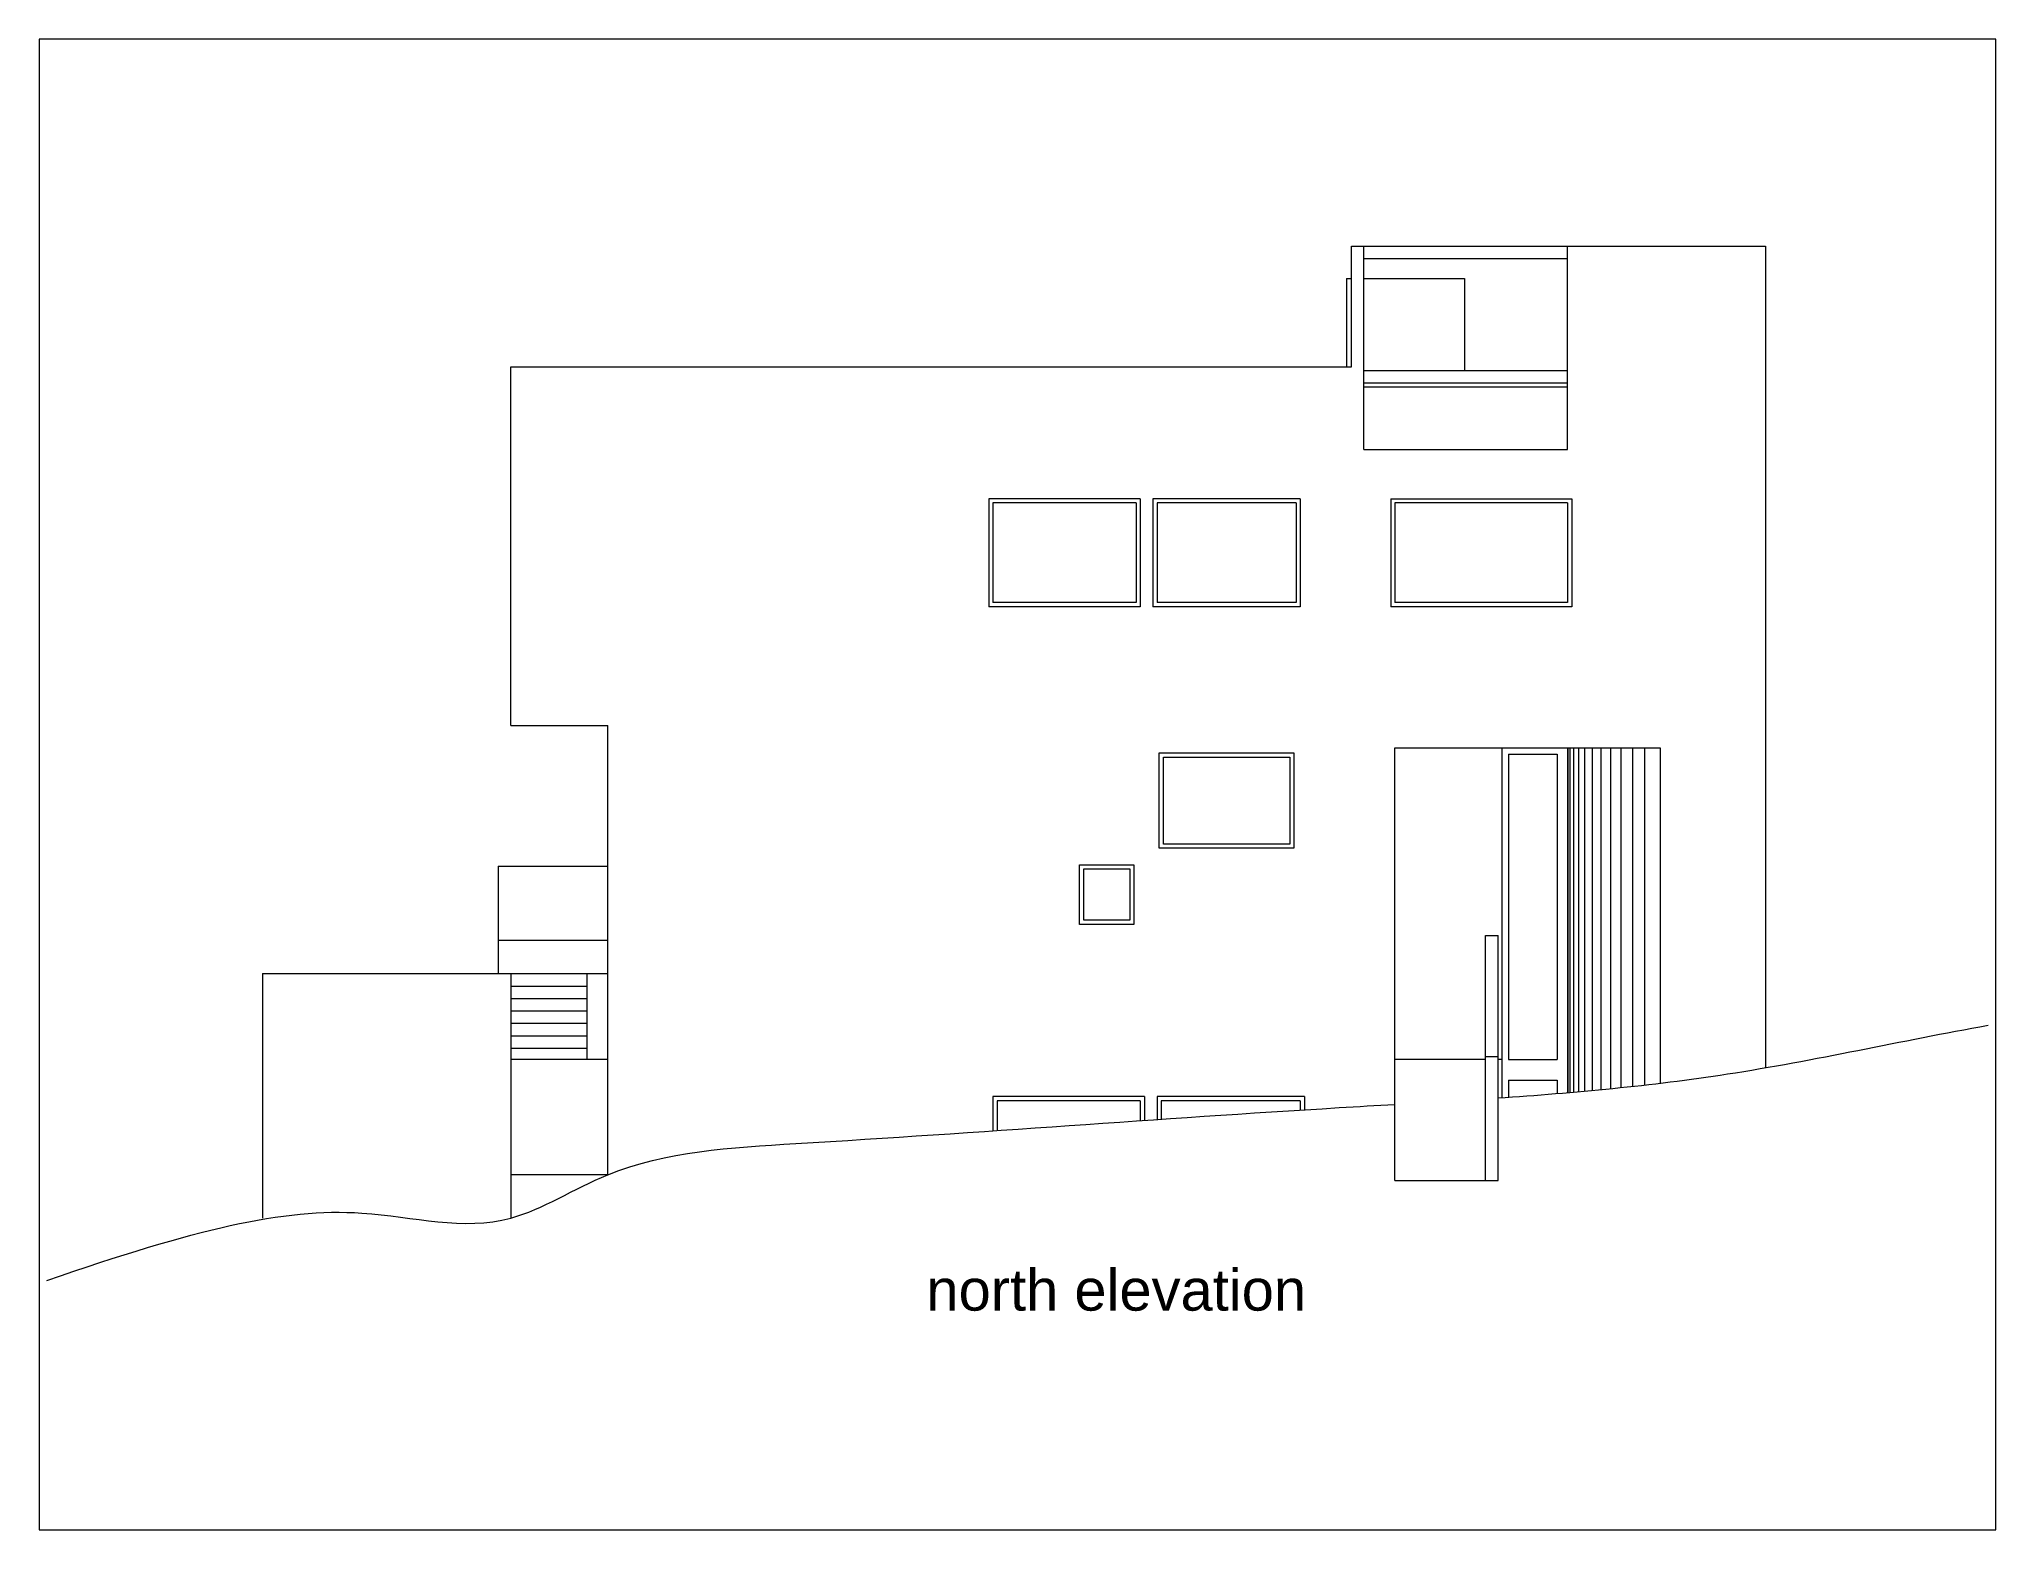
# Paper-space layout 'www.ceco.net' of a CAD drawing. Header units: millimetres. Extents: x 27 to 240, y 20 to 183.
# The model-space entities are those that its viewports show. They can reach past a viewport. Long polylines and large blocks are cut down to what shows.
import ezdxf

# ---------------------------------------------------------------- set-up
doc = ezdxf.new("R2010")
doc.units = ezdxf.units.MM
doc.layers.add('ceco.net 443 Smith House north elevation', color=7, linetype='Continuous', lineweight=15)
doc.layers.add('ceco.net Smith House text', color=7, linetype='Continuous', lineweight=15)
doc.styles.add('ceco.net', font='arial.ttf', dxfattribs={"height": 300})

msp = doc.modelspace()

# ---------------------------------------------------------------- linework, layer by layer
at = {"layer": 'ceco.net 443 Smith House north elevation', "lineweight": 13}
for p, q in [((15743, 11028), (15743, 12482)), ((15743, 12482), (20739, 12482)), ((15893, 10028), (15893, 12482)), ((15893, 12332), (18352, 12332)), ((20739, 12482), (20739, 2567)), ((17107, 12091), (17107, 10981)), ((5601, 11028), (15743, 11028)), ((16269, 6428), (19469, 6428)), ((17564, 2206), (17564, 6428)), ((18352, 6428), (18352, 2267)), ((18356, 6428), (18356, 2267)), ((18356, 2267), (18356, 6428)), ((18381, 6428), (18381, 2269)), ((18424, 6428), (18424, 2273)), ((18483, 6428), (18483, 2278)), ((18558, 6428), (18558, 2285)), ((18650, 6428), (18650, 2293)), ((18755, 6428), (18755, 2303)), ((18872, 6428), (18872, 2315)), ((18994, 6428), (18994, 2327)), ((19137, 6428), (19137, 2343)), ((19279, 6428), (19279, 2358)), ((19469, 6428), (19469, 2381)), ((17640, 6352), (18225, 6352)), ((17640, 6352), (17640, 2667)), ((18225, 6352), (18225, 2667)), ((17361, 2667), (16269, 2667)), ((17564, 2667), (17513, 2667)), ((17640, 2416), (17640, 2211)), ((18225, 2416), (18225, 2256))]:
    msp.add_line(p, q, dxfattribs=at)
at = {"layer": 'ceco.net 443 Smith House north elevation', "ltscale": 30}
for p, q in [((18352, 10028), (18352, 12482)), ((15685, 12091), (15685, 11028)), ((15685, 12091), (15743, 12091)), ((15893, 12091), (17107, 12091)), ((5601, 6698), (5601, 11028)), ((15893, 10981), (18352, 10981)), ((15893, 10833), (18352, 10833)), ((15893, 10783), (18352, 10783)), ((15893, 10028), (18352, 10028)), ((13195, 9434), (11367, 9434)), ((13145, 9384), (11417, 9384)), ((15126, 9434), (13348, 9434)), ((15075, 9384), (13399, 9384)), ((16218, 9434), (16218, 8129)), ((16218, 9434), (18402, 9434)), ((16269, 9384), (16269, 8180)), ((18352, 9384), (16269, 9384)), ((18352, 9384), (18352, 8180)), ((18402, 9434), (18402, 8129)), ((13195, 8129), (11367, 8129)), ((13145, 8180), (11417, 8180)), ((15126, 8129), (13348, 8129)), ((15075, 8180), (13399, 8180)), ((18402, 8129), (16218, 8129)), ((18352, 8180), (16269, 8180)), ((5601, 6698), (6769, 6698)), ((6769, 1275), (6769, 6698)), ((16269, 1208), (16269, 6428)), ((5448, 5001), (5448, 3703)), ((5448, 5001), (6769, 5001)), ((5448, 4105), (6769, 4105)), ((17361, 1208), (17361, 4163)), ((17361, 4163), (17513, 4163)), ((17513, 1208), (17513, 4163)), ((2604, 3703), (2604, 750)), ((2604, 3703), (6769, 3703)), ((5601, 3703), (5601, 752)), ((5601, 3553), (6515, 3553)), ((6515, 3703), (6515, 2667)), ((5601, 3403), (6515, 3403)), ((5601, 3253), (6515, 3253)), ((5601, 3103), (6515, 3103)), ((5601, 2953), (6515, 2953)), ((5601, 2803), (6515, 2803)), ((6769, 2667), (5601, 2667)), ((17361, 2704), (17513, 2704)), ((13246, 2220), (11417, 2220)), ((13195, 2169), (11468, 2169)), ((15177, 2220), (13399, 2220)), ((15126, 2169), (13449, 2169)), ((6769, 1275), (5601, 1275)), ((16269, 1208), (17513, 1208))]:
    msp.add_line(p, q, dxfattribs=at)
at = {"layer": 'ceco.net 443 Smith House north elevation'}
for p, q in [((11367, 9434), (11367, 8129)), ((11417, 9384), (11417, 8180)), ((13145, 9384), (13145, 8180)), ((13195, 9434), (13195, 8129)), ((13348, 9434), (13348, 8129)), ((13399, 9384), (13399, 8180)), ((15075, 9384), (15075, 8180)), ((15126, 9434), (15126, 8129)), ((11417, 2220), (11417, 1806)), ((11468, 2169), (11468, 1809)), ((13195, 2169), (13195, 1929)), ((13246, 2220), (13246, 1932)), ((13399, 2220), (13399, 1943)), ((13449, 2169), (13449, 1946)), ((15126, 2169), (15126, 2056)), ((15177, 2220), (15177, 2060))]:
    msp.add_line(p, q, dxfattribs=at)
at = {"layer": 'ceco.net 443 Smith House north elevation', "lineweight": 13}
for points in [[(18356, 6428), (19469, 6428)], [(17640, 2667), (18225, 2667)], [(17640, 2416), (18225, 2416)]]:
    msp.add_lwpolyline(points, dxfattribs=at)
for points in [[(13425, 6367), (15050, 6367), (15050, 5215), (13425, 5215)], [(13475, 6316), (14999, 6316), (14999, 5266), (13475, 5266)], [(12463, 5017), (13119, 5017), (13119, 4297), (12463, 4297)], [(12513, 4966), (13068, 4966), (13068, 4348), (12513, 4348)]]:
    msp.add_lwpolyline(points, close=True, dxfattribs=at)
at = {"layer": 'ceco.net 443 Smith House north elevation', "ltscale": 30}
for points, knots in [([(17513, 2202), (18437, 2266), (20422, 2446), (22381, 2893), (23427, 3080)], [17295.470469, 17295.470469, 17295.470469, 17295.470469, 20072.79299, 23259.570777, 23259.570777, 23259.570777, 23259.570777]), ([(0, 0), (1791, 619), (3532, 1045), (5408, 476), (7009, 1537), (10513, 1726), (13640, 1972), (16044, 2112), (16269, 2125)], [0, 0, 0, 0, 3114.918052, 5156.391003, 6499.049538, 8800.58999, 15368.701105, 16047.327826, 16047.327826, 16047.327826, 16047.327826])]:
    msp.add_open_spline(points, degree=3, knots=knots, dxfattribs=at)

# ---------------------------------------------------------------- texts
at = {"layer": 'ceco.net Smith House text', "ltscale": 30, "insert": (12905, -118), "char_height": 500, "width": 7376.11, "attachment_point": 5, "style": 'ceco.net'}
msp.add_mtext('north elevation', dxfattribs=at)

psp = doc.layouts.new('www.ceco.net')

# ---------------------------------------------------------------- viewports
at = {"layer": '0'}
psp.add_viewport(center=(133.35, 101.6), size=(213.36, 162.56), view_center_point=(11713.64, 5985.37), view_height=17991.6259, dxfattribs=at)

doc.saveas('drawing.dxf')
